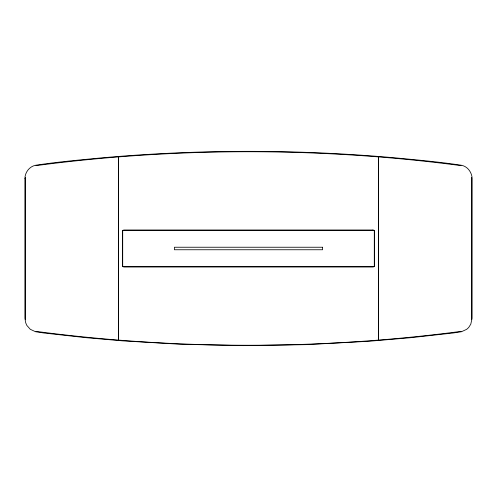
<?xml version="1.0" encoding="UTF-8"?>
<svg xmlns="http://www.w3.org/2000/svg" width="497" height="497" viewBox="0 0 497 497"><rect width="100%" height="100%" fill="white"/><g stroke="black" fill="none" stroke-linecap="round" stroke-linejoin="round"><path stroke-width="0.75" d="M25.49 177.386L25.49 319.614M471.51 319.614L471.51 177.386M35.952 165.625C176.795 147.1 320.205 147.1 461.048 165.625M461.048 331.375C320.205 349.9 176.795 349.9 35.952 331.375M24.906 178.678L24.906 318.322L25.726 322.845L26.813 325.386L30.311 329.325L35.554 331.735L44.071 333.027L86.006 337.674L122.697 340.867L180.355 344.247L243.257 345.639L306.158 344.645L369.06 341.259L410.994 337.674L452.929 333.027L461.446 331.735L466.689 329.325L468.659 327.548L470.783 324.162L472.094 318.322L472.15 180.38C472.635 173.596 468.373 166.619 461.446 165.265C439.516 161.923 417.362 159.978 395.27 157.86C346.477 153.536 297.486 151.355 248.5 151.349C199.514 151.355 150.523 153.536 101.73 157.86C79.638 159.978 57.484 161.923 35.554 165.265C29.323 166.538 24.931 172.416 24.906 178.678M118.541 156.94L118.466 340.06L118.541 156.94M378.534 156.94L378.459 340.06L378.534 156.94M372.905 230.049L124.095 230.049A1.677 1.677 0 0 0 122.417 231.726L122.417 265.274A1.677 1.677 0 0 0 124.095 266.951L372.905 266.951A1.677 1.677 0 0 0 374.583 265.274L374.583 231.726A1.677 1.677 0 0 0 372.905 230.049M374.303 230.328L122.697 230.328L122.697 266.672L374.303 266.672L374.303 230.328M322.584 247.245L174.416 247.239L174.416 249.755L322.584 249.755L322.584 247.245"/></g></svg>
